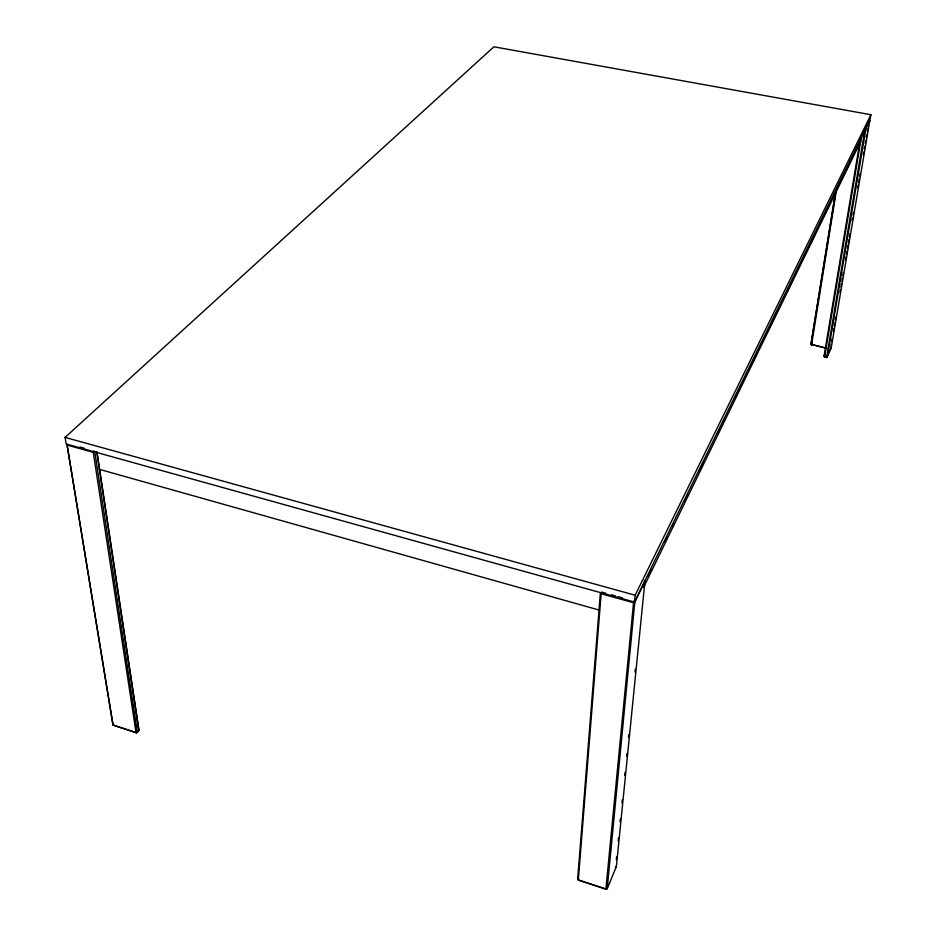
<?xml version="1.0" encoding="UTF-8"?>
<svg xmlns="http://www.w3.org/2000/svg" width="936" height="936" viewBox="0 0 936 936"><rect width="100%" height="100%" fill="white"/><g stroke="black" fill="none" stroke-linecap="round" stroke-linejoin="round"><path stroke-width="1.4" d="M644.916 581.467L616.368 866.596L607.207 888.732L605.885 889.2L578.308 880.015L577.676 878.892L600.397 592.663L601.146 593.728L633.262 602.667L634.783 602.234L644.916 581.467L644.143 580.425M634.503 602.082L635.158 595.237L870.901 114.718L493.904 46.8L65.099 437.393L66.175 443.98L634.503 602.082L870.035 119.831L870.901 114.718M634.783 602.234L607.207 888.732L605.885 889.2L633.719 601.006M616.298 859.681L616.59 856.768M618.181 840.774L618.474 837.86M620.065 821.866L620.357 818.953M621.949 802.959L622.241 800.046M624.71 775.324L625.002 772.411M626.593 756.417L626.886 753.503M628.477 737.51L628.77 734.596M635.006 672.06L635.298 669.146M835.368 192.734L810.974 344.319L826.699 348.414M835.333 194.735L810.974 344.319L826.71 348.192M836.468 189.821L811.547 345.033L811.407 343.325L812.214 343.149M860.289 139.522L824.008 356.394L826.593 357.564L831.238 347.759L869.778 120.791L869.158 119.983L869.778 120.791L865.917 128.712L827.354 357.142L824.008 356.394L825.084 353.82M861.857 134.199L824.581 357.107M831.203 344.401L831.238 347.759L827.143 356.218M831.694 341.535L832.174 338.656M833.391 331.473L833.882 328.606M834.374 325.728L834.853 322.861M835.345 319.983L835.825 317.117M839.966 292.711L840.458 289.832M840.938 286.966L841.429 284.088M841.92 281.221L842.4 278.343M842.891 275.476L843.383 272.598M845.571 259.681L846.05 256.803M846.542 253.937L847.033 251.059M847.513 248.192L848.004 245.314M848.484 242.447L848.975 239.569M849.467 236.703L849.947 233.824M852.146 220.908L852.626 218.029M853.117 215.163L853.597 212.285M857.739 187.879L858.23 185M858.71 182.134L859.201 179.256M859.693 176.389L860.172 173.511M863.343 154.849L863.823 151.971M864.314 149.105L864.805 146.227M865.285 143.36L865.777 140.482M866.256 137.615L866.748 134.737M867.239 131.871L867.719 129.004M96.864 452.275L138.703 729.448L138.271 730.77L138.996 730.372L96.946 451.69M643.629 587.352L860.886 141.055M648.192 576.108L651.386 569.544M664.829 541.979L667.391 536.726M672.516 526.219L673.791 523.598M684.672 501.275L687.878 494.711M699.391 471.089L703.872 461.893M717.315 434.327L719.878 429.086M723.072 422.522L724.359 419.89M735.24 397.578L740.353 387.071M751.877 363.449L756.358 354.253M759.552 347.689L762.758 341.125M767.883 330.63L776.833 312.25M784.52 296.501L792.839 279.431M797.963 268.924L799.239 266.304M802.444 259.74L808.844 246.613M810.12 243.992L815.244 233.485M820.357 222.979L829.319 204.61M834.444 194.103L835.719 191.482M837.006 188.85L845.325 171.791M846.6 169.159L851.725 158.664M854.919 152.1L858.768 144.226M868.608 121.107L865.285 127.893L865.917 128.712L865.039 128.864L826.593 357.564M136.691 732.736L113.081 725.072L66.971 444.272L112.8 724.148L113.081 725.072L136.059 732.724L137.405 732.338L138.996 730.372L138.703 729.448M606.154 889.071L578.308 880.015L601.146 593.728L601.614 592.078L605.803 593.237M615.326 866.947L616.368 866.596M94.84 452.029L93.775 450.895L93.284 452.357L136.059 732.724L137.405 732.338L94.84 452.029L93.284 452.357L67.252 445.115M65.099 437.393L635.158 595.237M80.075 447.08L84.181 448.227M611.383 594.793L615.572 595.963M618.357 596.735L622.545 597.893M99.321 469.322L599.567 610.19M112.8 724.148L113.724 725.084M577.676 878.892L578.6 879.898"/></g></svg>
